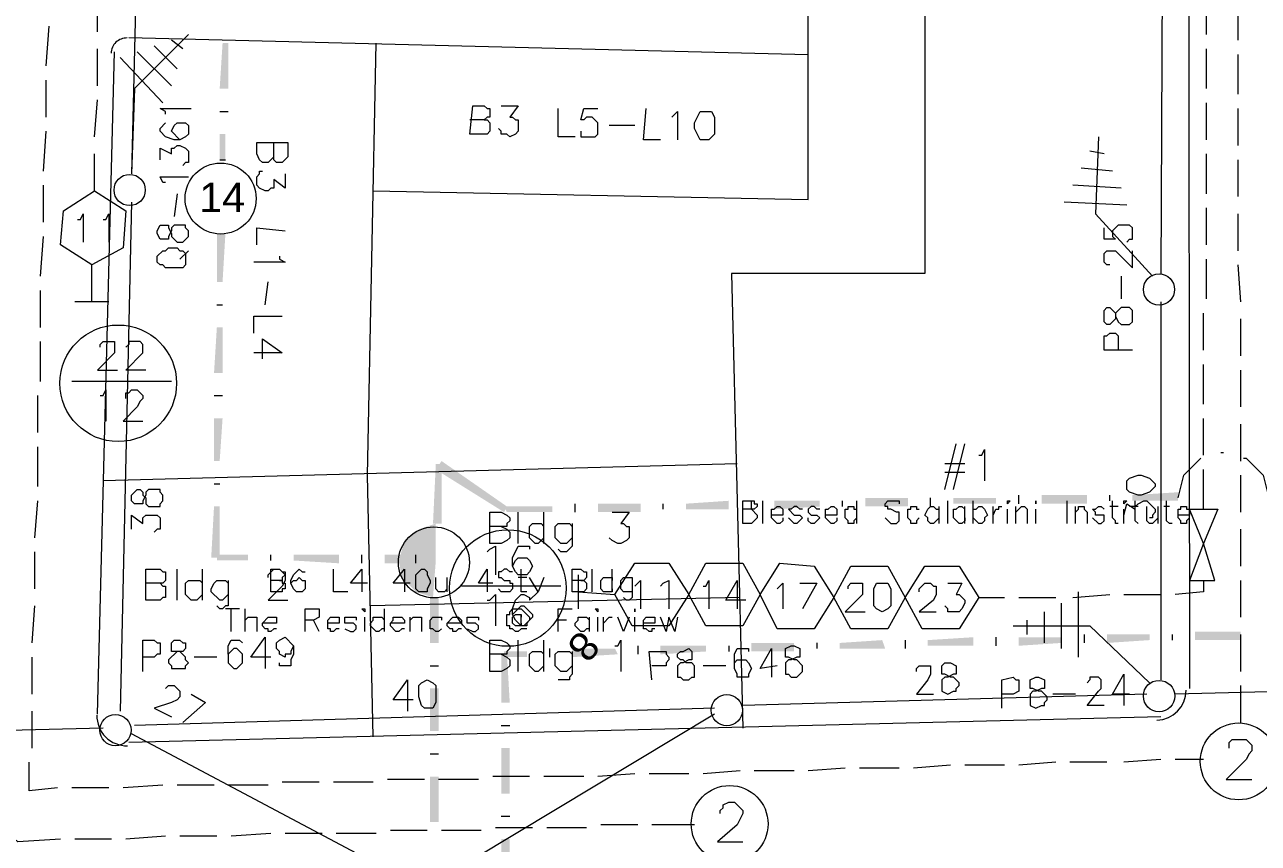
# Model space of a CAD drawing. Header units: millimetres. Extents: x 5.9 to 40.1, y 2 to 30.5.
# Drawn here: x 24.974 to 26.982, y 10.086 to 11.418 of the extents above; entities that cross this region are included whole.
import ezdxf

# ---------------------------------------------------------------- set-up
doc = ezdxf.new("R2010")
doc.units = ezdxf.units.MM
for name, color, linetype in [('PDF_S31$CAAER01', 7, 'Continuous'), ('PDF_S31$CPSYM01', 7, 'Continuous'), ('PDF_S31$NAME-LANDMARK', 7, 'Continuous'), ('PDF_S31$Passives-Splt2way', 7, 'Continuous'), ('PDF_S31$Passives-TapOffs', 7, 'Continuous'), ('PDF_S31$POLE', 7, 'Continuous'), ('PDF_S31$STRAND', 7, 'Continuous'), ('PDF_S31$Symbols-SelfTerminating', 7, 'Continuous'), ('PDF_S31$Symbols-Splice', 7, 'Continuous'), ('PDF_S31$TPSYM01', 7, 'Continuous'), ('PDF_Text', 7, 'Continuous')]:
    doc.layers.add(name, color=color, linetype=linetype)
for name, color, linetype, true_color in [('PDF_S31$Cable-565', 23, 'Continuous', 0xdd8a6e), ('PDF_S31$LOTS', 254, 'Continuous', 0xdcdcdc), ('PDF_S31$MDU', 153, 'Continuous', 0x6ea5dd), ('PDF_S31$ROAD', 8, 'Continuous', 0x808080), ('PDF_S31$SDU', 157, 'Continuous', 0x396472), ('PDF_S31$Symbols-EndOfLine', 15, 'Continuous', 0x954a4a), ('PDF_S31$Symbols-Ground', 12, 'Continuous', 0xb80000)]:
    doc.layers.add(name, color=color, linetype=linetype, true_color=true_color)
doc.styles.add('PDF ArialMT', font='arial.ttf')

msp = doc.modelspace()

# ---------------------------------------------------------------- hatches: boundary and pattern name
at = {"layer": 'PDF_S31$CAAER01', "transparency": 33554559}
for points in [[(25.3054, 11.3143), (25.2962, 11.3883), (25.2915, 11.3143)], [(25.3054, 11.3883), (25.2962, 11.3883), (25.3054, 11.3143)], [(25.3008, 11.2403), (25.2915, 11.2403), (25.3008, 11.1986)], [(25.3008, 11.1986), (25.2915, 11.2403), (25.2915, 11.1986)], [(25.3008, 11.0783), (25.2869, 11.0783), (25.2962, 10.9996)], [(25.2962, 10.9996), (25.2869, 11.0783), (25.2869, 10.9996)], [(25.2962, 10.8516), (25.2869, 10.9256), (25.2823, 10.8516)], [(25.2962, 10.9256), (25.2869, 10.9256), (25.2962, 10.8516)], [(25.2962, 10.7776), (25.2823, 10.7776), (25.2915, 10.7081)], [(25.2915, 10.7081), (25.2823, 10.7776), (25.2823, 10.7081)], [(25.6386, 10.6064), (25.6525, 10.6064), (25.6432, 10.7035)], [(25.6525, 10.7081), (25.6432, 10.6943), (25.7589, 10.6341)], [(25.6432, 10.7035), (25.6525, 10.6064), (25.6525, 10.7035)], [(25.7589, 10.6341), (25.6432, 10.6943), (25.7542, 10.6249)], [(26.0504, 10.6387), (26.0504, 10.6295), (26.1198, 10.6434)], [(26.1198, 10.6434), (26.0504, 10.6295), (26.1198, 10.6295)], [(26.1938, 10.6434), (26.1938, 10.6295), (26.2678, 10.6434)], [(26.2678, 10.6434), (26.1938, 10.6295), (26.2678, 10.6341)], [(26.3419, 10.648), (26.3419, 10.6341), (26.4113, 10.648)], [(26.4113, 10.648), (26.3419, 10.6341), (26.4113, 10.6341)], [(26.4853, 10.648), (26.4853, 10.6387), (26.5547, 10.648)], [(26.5547, 10.648), (26.4853, 10.6387), (26.5547, 10.6387)], [(26.6288, 10.6526), (26.6288, 10.6387), (26.7028, 10.6526)], [(26.7028, 10.6526), (26.6288, 10.6387), (26.7028, 10.6387)], [(26.7768, 10.6526), (26.7768, 10.6434), (26.8509, 10.6573)], [(26.8509, 10.6573), (26.7768, 10.6434), (26.8509, 10.6434)], [(25.2915, 10.5508), (25.2823, 10.6341), (25.2777, 10.5508)], [(25.2915, 10.6341), (25.2823, 10.6341), (25.2915, 10.5508)], [(25.7542, 10.6341), (25.7589, 10.6249), (25.8329, 10.6341)], [(25.8329, 10.6341), (25.7589, 10.6249), (25.8329, 10.6249)], [(25.9069, 10.6387), (25.9069, 10.6249), (25.9763, 10.6387)], [(25.9763, 10.6387), (25.9069, 10.6249), (25.9763, 10.6249)], [(25.2869, 10.5555), (25.2869, 10.5462), (25.3378, 10.5555)], [(25.3378, 10.5555), (25.2869, 10.5462), (25.3378, 10.5462)], [(25.4118, 10.5555), (25.4118, 10.5462), (25.4859, 10.5555)], [(25.4859, 10.5555), (25.4118, 10.5462), (25.4859, 10.5416)], [(25.5599, 10.5555), (25.5599, 10.5416), (25.6108, 10.5555)], [(25.6108, 10.5555), (25.5599, 10.5416), (25.6108, 10.5416)], [(25.6478, 10.4861), (25.6339, 10.4861), (25.6478, 10.412)], [(25.6478, 10.412), (25.6339, 10.4861), (25.6339, 10.412)], [(26.5177, 10.4074), (26.5177, 10.4213), (26.4437, 10.4074)], [(26.4437, 10.4074), (26.5177, 10.4213), (26.4437, 10.4166)], [(26.6611, 10.412), (26.6611, 10.4213), (26.5917, 10.4074)], [(26.5917, 10.4074), (26.6611, 10.4213), (26.5917, 10.4213)], [(26.8046, 10.4166), (26.8046, 10.4259), (26.7352, 10.412)], [(26.7352, 10.412), (26.8046, 10.4259), (26.7352, 10.4259)], [(26.9526, 10.4166), (26.9526, 10.4305), (26.8786, 10.4166)], [(26.8786, 10.4166), (26.9526, 10.4305), (26.8786, 10.4305)], [(25.9393, 10.3935), (25.9347, 10.4028), (25.8653, 10.3889)], [(25.8653, 10.3889), (25.9347, 10.4028), (25.8653, 10.4028)], [(26.0828, 10.3981), (26.0828, 10.4074), (26.0087, 10.3935)], [(26.0087, 10.3935), (26.0828, 10.4074), (26.0087, 10.4074)], [(26.2262, 10.3981), (26.2262, 10.412), (26.1568, 10.3981)], [(26.1568, 10.3981), (26.2262, 10.412), (26.1568, 10.412)], [(26.3743, 10.4028), (26.3696, 10.4166), (26.3002, 10.4028)], [(26.3002, 10.4028), (26.3696, 10.4166), (26.3002, 10.412)], [(25.7589, 10.3935), (25.7496, 10.3935), (25.7635, 10.3149)], [(25.7635, 10.3149), (25.7496, 10.3935), (25.7496, 10.3149)], [(25.7913, 10.3889), (25.7913, 10.3981), (25.7542, 10.3889)], [(25.7542, 10.3889), (25.7913, 10.3981), (25.7542, 10.3981)], [(25.6478, 10.338), (25.6339, 10.338), (25.6478, 10.2686)], [(25.6478, 10.2686), (25.6339, 10.338), (25.6339, 10.2686)], [(25.7635, 10.2408), (25.7496, 10.2408), (25.7635, 10.1668)], [(25.7635, 10.1668), (25.7496, 10.2408), (25.7496, 10.1668)], [(25.6478, 10.1945), (25.6339, 10.1945), (25.6478, 10.1205)], [(25.6478, 10.1205), (25.6339, 10.1945), (25.6339, 10.1205)], [(25.7635, 10.0928), (25.7496, 10.0928), (25.7635, 10.0234)], [(25.7635, 10.0234), (25.7496, 10.0928), (25.7496, 10.0234)]]:
    msp.add_hatch(color=256, dxfattribs=at).paths.add_polyline_path(points)
at = {"layer": 'PDF_S31$CPSYM01', "transparency": 33554559}
for points in [[(25.6432, 10.6064), (25.6154, 10.5971), (25.6432, 10.5462)], [(25.6432, 10.5462), (25.6154, 10.5971), (25.5923, 10.5786)], [(25.6432, 10.5462), (25.5923, 10.5786), (25.583, 10.5462)], [(25.583, 10.5462), (25.5877, 10.5184), (25.6432, 10.5462)], [(25.6432, 10.5462), (25.5877, 10.5184), (25.6108, 10.4953)], [(25.6432, 10.5462), (25.6108, 10.4953), (25.6386, 10.4861)]]:
    msp.add_hatch(color=256, dxfattribs=at).paths.add_polyline_path(points)

# ---------------------------------------------------------------- linework, layer by layer
at = {"layer": 'PDF_S31$CAAER01', "lineweight": 0}
for points in [[(25.2915, 11.2773), (25.3054, 11.2773)], [(25.2915, 11.1986), (25.3008, 11.1986)], [(25.2869, 10.9626), (25.2962, 10.9626)], [(25.2823, 10.8146), (25.2962, 10.8146)], [(25.2823, 10.6711), (25.2915, 10.6711)], [(26.1568, 10.6295), (26.1568, 10.6434)], [(26.3049, 10.6341), (26.3049, 10.6434)], [(26.4483, 10.6341), (26.4483, 10.648)], [(26.5917, 10.6387), (26.5917, 10.6526)], [(26.7398, 10.6434), (26.7398, 10.6526)], [(25.8699, 10.6249), (25.8699, 10.6387)], [(26.0134, 10.6295), (26.0134, 10.6387)], [(25.3748, 10.5462), (25.3748, 10.5555)], [(25.5229, 10.5416), (25.5229, 10.5555)], [(25.6108, 10.5416), (25.6108, 10.5555)], [(26.5547, 10.4213), (26.5547, 10.4074)], [(26.6982, 10.4259), (26.6982, 10.412)], [(26.8416, 10.4259), (26.8416, 10.4166)], [(25.8283, 10.4028), (25.8283, 10.3889)], [(25.9717, 10.4074), (25.9717, 10.3935)], [(26.1198, 10.4074), (26.1198, 10.3981)], [(26.2632, 10.412), (26.2632, 10.4028)], [(26.4067, 10.4166), (26.4067, 10.4028)], [(25.6339, 10.375), (25.6478, 10.375)], [(25.7496, 10.2778), (25.7635, 10.2778)], [(25.6339, 10.2316), (25.6478, 10.2316)], [(25.7496, 10.1298), (25.7635, 10.1298)]]:
    msp.add_lwpolyline(points, dxfattribs=at)
at = {"layer": 'PDF_S31$CAAER01', "lineweight": 9}
for points in [[(26.9203, 10.722), (26.9249, 10.722)], [(26.8509, 10.648), (26.8601, 10.685), (26.8879, 10.7128)], [(26.9573, 10.7128), (26.9619, 10.7128), (26.9897, 10.685), (26.9989, 10.648)]]:
    msp.add_lwpolyline(points, dxfattribs=at)
at = {"layer": 'PDF_S31$Cable-565', "lineweight": 13}
for points in [[(25.0926, 11.4068), (25.0926, 11.467)], [(26.8971, 11.4022), (26.8971, 11.4624)], [(26.948, 11.4531), (26.948, 11.3929)], [(25.0093, 11.3513), (25.0139, 11.4161)], [(25.0926, 11.3189), (25.0926, 11.3791)], [(26.8971, 11.3143), (26.8971, 11.3791)], [(26.948, 11.3698), (26.948, 11.305)], [(25.0093, 11.268), (25.0093, 11.3282)], [(25.088, 11.2356), (25.0926, 11.2958)], [(26.8971, 11.231), (26.8971, 11.2912)], [(26.948, 11.2819), (26.948, 11.2217)], [(25.0047, 11.1801), (25.0093, 11.2449)], [(25.088, 11.1477), (25.088, 11.2079)], [(26.8971, 11.1431), (26.8971, 11.2079)], [(26.948, 11.1986), (26.948, 11.1385)], [(25.0047, 11.0968), (25.0047, 11.157)], [(26.8971, 11.0598), (26.8971, 11.12)], [(26.948, 11.1107), (26.948, 11.0505)], [(25, 11.0089), (25.0047, 11.0737)], [(26.8971, 10.9719), (26.8971, 11.0367)], [(26.948, 11.0274), (26.9526, 10.9673)], [(25, 10.9256), (25, 10.9858)], [(26.8925, 10.8886), (26.8925, 10.9488)], [(26.9526, 10.9395), (26.9526, 10.8793)], [(25, 10.8377), (25, 10.9025)], [(26.8925, 10.8007), (26.8925, 10.8655)], [(26.9526, 10.8562), (26.9526, 10.7961)], [(24.9954, 10.7544), (24.9954, 10.8146)], [(26.8925, 10.7174), (26.8925, 10.7776)], [(26.9526, 10.7683), (26.9526, 10.7081)], [(24.9954, 10.6665), (24.9954, 10.7313)], [(26.8925, 10.6295), (26.8925, 10.6943)], [(26.9526, 10.685), (26.9526, 10.6249)], [(24.9908, 10.5832), (24.9954, 10.6434)], [(26.9526, 10.5971), (26.9526, 10.5369)], [(24.9908, 10.4999), (24.9908, 10.5601)], [(26.8925, 10.5138), (26.8925, 10.4953), (26.8462, 10.4907)], [(26.9526, 10.5138), (26.9526, 10.4537)], [(26.527, 10.4861), (26.5686, 10.4861)], [(26.5917, 10.4861), (26.6519, 10.4861)], [(26.6797, 10.4861), (26.7398, 10.4907)], [(26.7629, 10.4907), (26.8231, 10.4907)], [(24.9862, 10.412), (24.9908, 10.4722)], [(26.9526, 10.4259), (26.9526, 10.3657)], [(24.9862, 10.3287), (24.9862, 10.3889)], [(26.9526, 10.3426), (26.9526, 10.2825)], [(24.9862, 10.2408), (24.9862, 10.301)], [(25.0278, 10.176), (24.9815, 10.1714), (24.9815, 10.2177)], [(26.6519, 10.2177), (26.5917, 10.2131)], [(26.7352, 10.2177), (26.675, 10.2177)], [(26.8231, 10.2223), (26.7629, 10.2177)], [(26.8925, 10.2223), (26.8462, 10.2223)], [(25.9671, 10.1992), (25.9069, 10.1945)], [(26.055, 10.1992), (25.9902, 10.1992)], [(26.1383, 10.2038), (26.0781, 10.1992)], [(26.2262, 10.2038), (26.1614, 10.2038)], [(26.3095, 10.2084), (26.2493, 10.2038)], [(26.3974, 10.2084), (26.3326, 10.2084)], [(26.4807, 10.2131), (26.4205, 10.2084)], [(26.5686, 10.2131), (26.5038, 10.2131)], [(25.199, 10.1807), (25.1342, 10.176)], [(25.2823, 10.1807), (25.2221, 10.1807)], [(25.3702, 10.1807), (25.3054, 10.1807)], [(25.4535, 10.1853), (25.3933, 10.1853)], [(25.5414, 10.1853), (25.4766, 10.1853)], [(25.6247, 10.1899), (25.5645, 10.1899)], [(25.7126, 10.1899), (25.6478, 10.1899)], [(25.7959, 10.1945), (25.7357, 10.1945)], [(25.8838, 10.1945), (25.819, 10.1945)], [(25.1111, 10.176), (25.0509, 10.176)], [(25.0324, 10.0928), (24.963, 10.0881), (24.9214, 10.1251)], [(25.2036, 10.0974), (25.1389, 10.0928)], [(25.2869, 10.0974), (25.2268, 10.0974)], [(25.3748, 10.102), (25.3101, 10.0974)], [(25.4581, 10.102), (25.398, 10.102)], [(25.546, 10.102), (25.4813, 10.102)], [(25.6293, 10.1066), (25.5692, 10.1066)], [(25.7172, 10.1066), (25.6525, 10.1066)], [(25.8005, 10.1113), (25.7404, 10.1113)], [(25.8884, 10.1113), (25.8237, 10.1113)], [(25.9717, 10.1159), (25.9116, 10.1159)], [(26.0643, 10.1159), (25.9949, 10.1159)], [(25.1157, 10.0928), (25.0556, 10.0928)]]:
    msp.add_lwpolyline(points, dxfattribs=at)
at = {"layer": 'PDF_S31$CPSYM01', "lineweight": 9}
msp.add_circle((25.6401, 10.5431), 0.0578, dxfattribs=at)
at = {"layer": 'PDF_S31$LOTS', "lineweight": 0}
for points in [[(26.439, 13.2391), (26.439, 11.0135), (26.1244, 11.0135), (26.1429, 10.2732)], [(25.5414, 10.2593), (25.5322, 10.685), (25.546, 11.3883)], [(25.5414, 11.1477), (26.2493, 11.1338), (26.2493, 11.3698)], [(26.1337, 10.7035), (25.1018, 10.6758)], [(26.1383, 10.4861), (25.5368, 10.4722)]]:
    msp.add_lwpolyline(points, dxfattribs=at)
at = {"layer": 'PDF_S31$MDU', "lineweight": 0}
for points in [[(25.3887, 10.5138), (25.3933, 10.5138), (25.3933, 10.5092), (25.398, 10.5092), (25.398, 10.4999), (25.3933, 10.4999), (25.3933, 10.4953), (25.3748, 10.4953), (25.3748, 10.5323), (25.3887, 10.5323), (25.398, 10.5231), (25.3933, 10.5184), (25.3933, 10.5138), (25.3748, 10.5138)], [(25.4072, 10.5092), (25.4072, 10.5138), (25.4118, 10.5231), (25.4211, 10.5323), (25.4257, 10.5277), (25.4304, 10.5277)], [(25.4998, 10.4953), (25.4766, 10.4953), (25.4766, 10.5323)], [(25.5322, 10.5092), (25.5044, 10.5092), (25.5229, 10.5323), (25.5229, 10.4953)], [(25.6016, 10.5092), (25.5738, 10.5092), (25.5923, 10.5323), (25.5923, 10.4953)], [(25.7357, 10.5092), (25.7126, 10.5092), (25.7265, 10.5323), (25.7265, 10.4953)], [(25.7681, 10.5277), (25.7635, 10.5277), (25.7589, 10.5323), (25.7542, 10.5323), (25.7496, 10.5277), (25.745, 10.5277), (25.745, 10.5184), (25.7496, 10.5184), (25.7542, 10.5138), (25.7635, 10.5138), (25.7635, 10.5092), (25.7681, 10.5092), (25.7681, 10.4999), (25.7635, 10.4953), (25.7496, 10.4953), (25.745, 10.4999)], [(25.7913, 10.4953), (25.782, 10.4953), (25.782, 10.5323)], [(25.8792, 10.5138), (25.8838, 10.5138), (25.8884, 10.5092), (25.8884, 10.4999), (25.8838, 10.4953), (25.8653, 10.4953), (25.8653, 10.5323), (25.8792, 10.5323), (25.8838, 10.5277), (25.8884, 10.5277), (25.8884, 10.5184), (25.8838, 10.5138), (25.8653, 10.5138)], [(25.8977, 10.4953), (25.8977, 10.5323)], [(25.9301, 10.4999), (25.9301, 10.4953), (25.9301, 10.5323)], [(25.6617, 10.4999), (25.6571, 10.4953), (25.6478, 10.4953), (25.6432, 10.4999), (25.6432, 10.5184)], [(25.6617, 10.4953), (25.6617, 10.5184)], [(25.7913, 10.5184), (25.7774, 10.5184)], [(25.819, 10.5184), (25.8098, 10.4953), (25.7959, 10.5184)], [(25.9301, 10.4953), (25.9162, 10.4953), (25.9116, 10.4999), (25.9116, 10.5138), (25.9162, 10.5184), (25.9301, 10.5184), (25.9301, 10.5138)], [(25.9625, 10.4999), (25.9625, 10.4953), (25.9486, 10.4953), (25.944, 10.4999), (25.944, 10.5138), (25.9486, 10.5184), (25.9625, 10.5184), (25.9625, 10.4861), (25.9578, 10.4814), (25.9532, 10.4814), (25.9486, 10.4861)], [(25.9625, 10.5184), (25.9625, 10.5138)], [(25.7959, 10.4814), (25.8098, 10.4953)], [(25.3239, 10.4675), (25.3008, 10.4675)], [(25.3101, 10.4305), (25.3101, 10.4675)], [(25.3332, 10.4305), (25.3332, 10.4675)], [(25.4304, 10.4305), (25.4304, 10.4675), (25.4535, 10.4675), (25.4535, 10.4537), (25.4442, 10.449), (25.4304, 10.449)], [(25.5599, 10.4305), (25.5599, 10.4675)], [(25.7913, 10.4352), (25.782, 10.4352), (25.7774, 10.4305), (25.7728, 10.4305), (25.7681, 10.4352), (25.7635, 10.4352), (25.7635, 10.4398), (25.7589, 10.4398), (25.7589, 10.4583), (25.7635, 10.4583), (25.7635, 10.4629), (25.7681, 10.4675), (25.782, 10.4675), (25.7959, 10.4537), (25.7959, 10.449), (25.7913, 10.4444), (25.7913, 10.4398), (25.782, 10.4398), (25.782, 10.4583)], [(25.8422, 10.4305), (25.8422, 10.4675), (25.8653, 10.4675)], [(25.3332, 10.449), (25.3378, 10.4537), (25.3517, 10.4537), (25.3517, 10.4305)], [(25.3841, 10.4352), (25.3795, 10.4352), (25.3748, 10.4305), (25.3702, 10.4305), (25.3702, 10.4352), (25.3656, 10.4352), (25.361, 10.4398), (25.361, 10.4444), (25.3702, 10.4537), (25.3841, 10.4537), (25.3841, 10.4444), (25.361, 10.4444)], [(25.4535, 10.4305), (25.4442, 10.449)], [(25.4859, 10.4352), (25.4813, 10.4352), (25.4766, 10.4305), (25.472, 10.4305), (25.472, 10.4352), (25.4674, 10.4352), (25.4674, 10.4444), (25.4674, 10.449), (25.472, 10.4537), (25.4859, 10.4537), (25.4859, 10.4444), (25.4674, 10.4444)], [(25.4951, 10.4352), (25.5044, 10.4305), (25.509, 10.4305), (25.5136, 10.4352), (25.5136, 10.4398), (25.509, 10.4444), (25.4951, 10.4444), (25.4951, 10.4537), (25.5136, 10.4537), (25.5136, 10.449)], [(25.5275, 10.4305), (25.5275, 10.4537)], [(25.5599, 10.4352), (25.5553, 10.4352), (25.5507, 10.4305), (25.546, 10.4305), (25.5368, 10.4398), (25.5368, 10.4444), (25.5414, 10.449), (25.5414, 10.4537), (25.5553, 10.4537), (25.5599, 10.449)], [(25.5923, 10.4352), (25.5877, 10.4352), (25.583, 10.4305), (25.5784, 10.4305), (25.5692, 10.4398), (25.5692, 10.4444), (25.5738, 10.449), (25.5738, 10.4537), (25.5877, 10.4537), (25.5923, 10.449), (25.5923, 10.4444), (25.5692, 10.4444)], [(25.6016, 10.4305), (25.6016, 10.4537)], [(25.6016, 10.449), (25.6062, 10.4537), (25.6201, 10.4537), (25.6201, 10.4305)], [(25.6525, 10.4352), (25.6478, 10.4305), (25.6432, 10.4305), (25.6386, 10.4352), (25.6339, 10.4352), (25.6339, 10.449), (25.6386, 10.4537), (25.6525, 10.4537), (25.6525, 10.449)], [(25.6848, 10.4352), (25.6802, 10.4352), (25.6756, 10.4305), (25.671, 10.4305), (25.671, 10.4352), (25.6663, 10.4352), (25.6617, 10.4398), (25.6617, 10.4444), (25.671, 10.4537), (25.6802, 10.4537), (25.6848, 10.449), (25.6848, 10.4444), (25.6617, 10.4444)], [(25.6941, 10.4352), (25.7034, 10.4305), (25.708, 10.4305), (25.7126, 10.4352), (25.7126, 10.4398), (25.708, 10.4444), (25.6941, 10.4444), (25.6941, 10.4537), (25.7126, 10.4537), (25.7126, 10.449)], [(25.782, 10.4444), (25.782, 10.4398), (25.7728, 10.4398), (25.7681, 10.4444), (25.7681, 10.4537), (25.7728, 10.4583), (25.782, 10.4583), (25.782, 10.4537)], [(25.856, 10.449), (25.8422, 10.449)], [(25.8931, 10.4352), (25.8884, 10.4352), (25.8838, 10.4305), (25.8792, 10.4305), (25.8699, 10.4398), (25.8699, 10.4444), (25.8746, 10.449), (25.8746, 10.4537), (25.8884, 10.4537), (25.8931, 10.449)], [(25.8931, 10.4305), (25.8931, 10.4537)], [(25.9069, 10.4305), (25.9069, 10.4537)], [(25.9162, 10.4305), (25.9162, 10.4537)], [(25.9162, 10.4444), (25.9254, 10.4537), (25.9301, 10.4537)], [(25.9578, 10.4537), (25.9486, 10.4305), (25.9393, 10.4537)], [(25.9671, 10.4305), (25.9671, 10.4537)], [(25.9995, 10.4352), (25.9949, 10.4352), (25.9949, 10.4305), (25.9902, 10.4305), (25.9856, 10.4352), (25.981, 10.4352), (25.981, 10.4444), (25.981, 10.449), (25.9856, 10.4537), (25.9995, 10.4537), (25.9995, 10.4444), (25.981, 10.4444)], [(26.0365, 10.4537), (26.0319, 10.4305), (26.0226, 10.4537), (26.018, 10.4305), (26.0087, 10.4537)]]:
    msp.add_lwpolyline(points, dxfattribs=at)
for points in [[(25.6201, 10.5323), (25.6247, 10.5323), (25.6293, 10.5277), (25.6293, 10.5231), (25.6339, 10.5138), (25.6339, 10.5092), (25.6293, 10.4999), (25.6293, 10.4953), (25.6154, 10.4953), (25.6108, 10.4999), (25.6108, 10.5231)], [(25.4118, 10.5138), (25.4165, 10.5138), (25.4211, 10.5184), (25.4257, 10.5138), (25.4304, 10.5138), (25.4304, 10.4999), (25.4257, 10.4953), (25.4165, 10.4953), (25.4118, 10.4999), (25.4072, 10.5092)], [(25.5229, 10.4675), (25.5275, 10.4675), (25.5275, 10.4629)], [(25.9023, 10.4675), (25.9069, 10.4675), (25.9069, 10.4629)], [(25.9671, 10.4675), (25.9671, 10.4629)]]:
    msp.add_lwpolyline(points, close=True, dxfattribs=at)
at = {"layer": 'PDF_S31$NAME-LANDMARK', "lineweight": 0}
for points in [[(25.7496, 10.6017), (25.7589, 10.5971), (25.7635, 10.5925), (25.7635, 10.5832), (25.7589, 10.5786), (25.7496, 10.574), (25.7311, 10.574), (25.7311, 10.6249), (25.7496, 10.6249), (25.7589, 10.6202), (25.7635, 10.6156), (25.7635, 10.611), (25.7589, 10.6064), (25.7589, 10.6017), (25.7311, 10.6017)], [(25.7774, 10.574), (25.7774, 10.6249)], [(25.819, 10.574), (25.819, 10.6249)], [(25.9301, 10.6249), (25.9578, 10.6249), (25.944, 10.6064), (25.9486, 10.6064), (25.9532, 10.6017), (25.9578, 10.6017), (25.9578, 10.5832), (25.9532, 10.5786), (25.944, 10.574), (25.9393, 10.574), (25.9301, 10.5786), (25.9254, 10.5832)], [(25.819, 10.5832), (25.8098, 10.574), (25.8051, 10.574), (25.7959, 10.5832), (25.7959, 10.6017), (25.8005, 10.6064), (25.8144, 10.6064), (25.819, 10.6017)], [(25.8653, 10.5832), (25.856, 10.574), (25.8468, 10.574), (25.8375, 10.5832), (25.8375, 10.6017), (25.8422, 10.6064), (25.8607, 10.6064), (25.8653, 10.6017)], [(25.8653, 10.6064), (25.8653, 10.5693), (25.856, 10.5601), (25.8468, 10.5601), (25.8422, 10.5647)], [(25.1944, 10.5092), (25.199, 10.5046), (25.2036, 10.5046), (25.2036, 10.4861), (25.199, 10.4861), (25.1944, 10.4814), (25.1712, 10.4814), (25.1712, 10.5323), (25.1944, 10.5323), (25.199, 10.5277), (25.2036, 10.5277), (25.2036, 10.5138), (25.199, 10.5092), (25.1712, 10.5092)], [(25.2221, 10.4814), (25.2221, 10.5323)], [(25.2638, 10.4814), (25.2638, 10.5323)], [(25.3702, 10.5184), (25.3702, 10.5231), (25.3795, 10.5323), (25.3887, 10.5323), (25.3933, 10.5277), (25.398, 10.5277), (25.398, 10.5138), (25.3933, 10.5046), (25.3702, 10.4814), (25.4026, 10.4814)], [(25.2638, 10.4907), (25.2545, 10.4814), (25.2453, 10.4814), (25.236, 10.4907), (25.236, 10.5092), (25.2407, 10.5138), (25.2592, 10.5138), (25.2638, 10.5092)], [(25.3054, 10.4907), (25.2962, 10.4814), (25.2915, 10.4814), (25.2777, 10.4953), (25.2777, 10.4999), (25.2823, 10.5092), (25.2869, 10.5138), (25.3008, 10.5138), (25.3054, 10.5092)], [(25.3054, 10.5138), (25.3054, 10.4722), (25.3008, 10.4722), (25.2962, 10.4675), (25.2915, 10.4675), (25.2869, 10.4722)], [(25.7496, 10.3935), (25.7589, 10.3889), (25.7635, 10.3843), (25.7635, 10.375), (25.7589, 10.3704), (25.7496, 10.3657), (25.7311, 10.3657), (25.7311, 10.4166), (25.7496, 10.4166), (25.7589, 10.412), (25.7635, 10.4074), (25.7635, 10.4028), (25.7589, 10.3981), (25.7589, 10.3935), (25.7311, 10.3935)], [(25.7774, 10.3657), (25.7774, 10.4166)], [(25.819, 10.3657), (25.819, 10.4166)], [(25.9347, 10.4074), (25.9393, 10.4074), (25.944, 10.4166), (25.944, 10.3657)], [(25.819, 10.375), (25.8098, 10.3657), (25.8051, 10.3657), (25.7959, 10.375), (25.7959, 10.3935), (25.8005, 10.3981), (25.8144, 10.3981), (25.819, 10.3935)], [(25.8653, 10.375), (25.856, 10.3657), (25.8468, 10.3657), (25.8375, 10.375), (25.8375, 10.3935), (25.8422, 10.3981), (25.8607, 10.3981), (25.8653, 10.3935)], [(25.8653, 10.3981), (25.8653, 10.3611), (25.8607, 10.3565), (25.8607, 10.3519), (25.8422, 10.3519)]]:
    msp.add_lwpolyline(points, dxfattribs=at)
at = {"layer": 'PDF_S31$Passives-Splt2way', "lineweight": 9}
for points in [[(26.9341, 10.2408), (26.9341, 10.2501), (26.9388, 10.2547), (26.9619, 10.2547), (26.9712, 10.2454), (26.9712, 10.2362), (26.9665, 10.2316), (26.9619, 10.2223), (26.9295, 10.1899), (26.9712, 10.1899)], [(26.1059, 10.1344), (26.1059, 10.139), (26.1105, 10.1437), (26.1105, 10.1483), (26.1198, 10.1529), (26.129, 10.1529), (26.1429, 10.139), (26.1429, 10.1344), (26.1337, 10.1159), (26.1013, 10.0881), (26.1429, 10.0881)]]:
    msp.add_lwpolyline(points, dxfattribs=at)
for centre in [(26.9496, 10.2192), (26.1213, 10.1174)]:
    msp.add_circle(centre, 0.0625, dxfattribs=at)
at = {"layer": 'PDF_S31$Passives-TapOffs', "lineweight": 9}
for points in [[(25.1342, 11.0552), (25.0833, 11.0274), (25.0324, 11.0598), (25.0371, 11.1153), (25.088, 11.1477), (25.1389, 11.1153)], [(26.0226, 10.5416), (26.055, 10.4907), (26.0226, 10.4398), (25.9625, 10.4398), (25.9347, 10.4907), (25.9671, 10.5416)], [(26.1429, 10.5416), (26.1707, 10.4907), (26.1429, 10.4398), (26.0828, 10.4398), (26.055, 10.4907), (26.0828, 10.5416)], [(26.2586, 10.5369), (26.291, 10.4861), (26.2586, 10.4352), (26.1984, 10.4352), (26.1707, 10.4907), (26.2031, 10.5416)], [(26.3789, 10.5369), (26.4067, 10.4861), (26.3789, 10.4352), (26.3187, 10.4352), (26.291, 10.4861), (26.3187, 10.5369)], [(26.4946, 10.5369), (26.527, 10.4861), (26.4946, 10.4352), (26.4344, 10.4352), (26.4067, 10.4861), (26.439, 10.5369)], [(26.3604, 10.5092), (26.3789, 10.5092), (26.3835, 10.4999), (26.3835, 10.4722), (26.3789, 10.4675), (26.3696, 10.4629), (26.3604, 10.4675), (26.3558, 10.4722), (26.3558, 10.4999)]]:
    msp.add_lwpolyline(points, close=True, dxfattribs=at)
for points in [[(25.0602, 11.1014), (25.0648, 11.1014), (25.0695, 11.1107), (25.0695, 11.0644)], [(25.1018, 11.1014), (25.1065, 11.1014), (25.1111, 11.1107), (25.1111, 11.0644)], [(25.9671, 10.5046), (25.9763, 10.5138), (25.9763, 10.4675)], [(26.0087, 10.5046), (26.0134, 10.5092), (26.0226, 10.5138), (26.0226, 10.4675)], [(26.0781, 10.5046), (26.0828, 10.5046), (26.0874, 10.5138), (26.0874, 10.4675)], [(26.1475, 10.4814), (26.1152, 10.4814), (26.1337, 10.5138), (26.1337, 10.4675)], [(26.1984, 10.4999), (26.2077, 10.5092), (26.2077, 10.4675)], [(26.2355, 10.5092), (26.2632, 10.5092), (26.2401, 10.4675)], [(26.3141, 10.4999), (26.3141, 10.5046), (26.3187, 10.5092), (26.3373, 10.5092), (26.3373, 10.4907), (26.3095, 10.4629), (26.3419, 10.4629)], [(26.4298, 10.4953), (26.4298, 10.4999), (26.439, 10.5092), (26.4483, 10.5092), (26.4529, 10.5046), (26.4576, 10.5046), (26.4576, 10.4907), (26.4529, 10.4814), (26.4298, 10.4629), (26.4576, 10.4629)], [(26.4761, 10.5092), (26.4992, 10.5092), (26.4899, 10.4907), (26.4946, 10.4907), (26.5038, 10.4814), (26.5038, 10.4768), (26.4992, 10.4675), (26.4946, 10.4629), (26.4761, 10.4629), (26.4761, 10.4675), (26.4714, 10.4722)]]:
    msp.add_lwpolyline(points, dxfattribs=at)
at = {"layer": 'PDF_S31$POLE', "lineweight": 0}
for points in [[(25.2036, 11.2726), (25.2036, 11.2773), (25.1944, 11.2819), (25.2453, 11.2819)], [(25.2268, 11.231), (25.2129, 11.2449), (25.2175, 11.2541), (25.2221, 11.2588), (25.236, 11.2588), (25.2407, 11.2541), (25.2407, 11.2403), (25.236, 11.2356), (25.2268, 11.231), (25.2175, 11.231), (25.2036, 11.2356), (25.1944, 11.2449), (25.1944, 11.2495), (25.2036, 11.2588)], [(25.1944, 11.1986), (25.1944, 11.2171), (25.2129, 11.2079), (25.2129, 11.2171), (25.2175, 11.2171), (25.2221, 11.2217), (25.2268, 11.2217), (25.236, 11.2171), (25.2407, 11.2125), (25.2407, 11.194), (25.236, 11.194), (25.2314, 11.1894)], [(25.2036, 11.1616), (25.199, 11.1616), (25.1944, 11.1708), (25.2407, 11.1708)], [(25.2221, 11.1431), (25.2175, 11.1061)], [(26.7676, 11.0644), (26.7722, 11.0691), (26.7768, 11.0691), (26.7768, 11.0876), (26.7722, 11.0922), (26.7537, 11.0922), (26.7444, 11.0829), (26.7444, 11.0737), (26.7491, 11.0691), (26.7305, 11.0691), (26.7305, 11.0876)], [(25.2407, 11.0505), (25.2268, 11.0367)], [(26.7398, 11.0274), (26.7352, 11.0274), (26.7305, 11.032), (26.7305, 11.0459), (26.7352, 11.0505), (26.7491, 11.0505), (26.7768, 11.0228), (26.7768, 11.0505)], [(26.7583, 11.0089), (26.7583, 10.9719)], [(26.7491, 10.9441), (26.7491, 10.9395), (26.7398, 10.9302), (26.7352, 10.9302), (26.7305, 10.9349), (26.7305, 10.9534), (26.7352, 10.958), (26.7398, 10.958), (26.7491, 10.9488), (26.7491, 10.9441), (26.7537, 10.9349), (26.7583, 10.9302), (26.7722, 10.9302), (26.7768, 10.9349), (26.7768, 10.9534), (26.7722, 10.958), (26.7583, 10.958), (26.7491, 10.9488)], [(26.7768, 10.8886), (26.7305, 10.8886), (26.7305, 10.9117), (26.7352, 10.9117), (26.7398, 10.9164), (26.7491, 10.9164), (26.7537, 10.9117), (26.7537, 10.8886)], [(25.3748, 10.3889), (25.3424, 10.3889), (25.3656, 10.4213), (25.3656, 10.3704)], [(25.1666, 10.3657), (25.1666, 10.4166), (25.1851, 10.4166), (25.1898, 10.412), (25.1944, 10.412), (25.1944, 10.3935), (25.1898, 10.3935), (25.1851, 10.3889), (25.1666, 10.3889)], [(25.3054, 10.3935), (25.3054, 10.3796), (25.3147, 10.3704), (25.3193, 10.3704), (25.3286, 10.3796), (25.3286, 10.3935), (25.3193, 10.4028), (25.3147, 10.4028), (25.3054, 10.3935), (25.3054, 10.4074), (25.3101, 10.4166), (25.3239, 10.4166), (25.3286, 10.412)], [(25.4118, 10.4074), (25.4118, 10.3935), (25.4072, 10.3843), (25.4072, 10.375), (25.3887, 10.375), (25.3887, 10.3796)], [(26.129, 10.3796), (26.1337, 10.3843), (26.1475, 10.3843), (26.1522, 10.3796), (26.1568, 10.3704), (26.1522, 10.3611), (26.1522, 10.3565), (26.1337, 10.3565), (26.1337, 10.3611), (26.129, 10.3704), (26.129, 10.3796), (26.129, 10.3935), (26.1337, 10.4028), (26.1522, 10.4028), (26.1522, 10.3981)], [(26.1984, 10.375), (26.1707, 10.3704), (26.1892, 10.4028), (26.1892, 10.3565)], [(25.2869, 10.3889), (25.2499, 10.3889)], [(25.9949, 10.3519), (25.9902, 10.3981), (26.018, 10.3981), (26.018, 10.3935), (26.0226, 10.3889), (26.0226, 10.3843), (26.018, 10.3796), (26.018, 10.375), (25.9949, 10.375)], [(26.1152, 10.375), (26.0781, 10.375)], [(26.7722, 10.3287), (26.7444, 10.3287), (26.7629, 10.3611), (26.7629, 10.3102)], [(26.564, 10.3056), (26.564, 10.3519), (26.5825, 10.3565), (26.5871, 10.3519), (26.5917, 10.3519), (26.5917, 10.3334), (26.5825, 10.3287), (26.564, 10.3287)], [(26.7305, 10.3102), (26.7028, 10.3102), (26.7213, 10.3334), (26.7259, 10.338), (26.7259, 10.3519), (26.7213, 10.3565), (26.7074, 10.3565), (26.7074, 10.3519), (26.7028, 10.3472)], [(26.6843, 10.3287), (26.6473, 10.3287)]]:
    msp.add_lwpolyline(points, dxfattribs=at)
for points in [[(25.1898, 11.0783), (25.1898, 11.0829), (25.1944, 11.0922), (25.2083, 11.0922), (25.2083, 11.0876), (25.2129, 11.0783), (25.2129, 11.0737), (25.2221, 11.0644), (25.2314, 11.0644), (25.2407, 11.0737), (25.2407, 11.0829), (25.236, 11.0876), (25.236, 11.0922), (25.2175, 11.0922), (25.2129, 11.0876), (25.2129, 11.0829), (25.2083, 11.0737), (25.2083, 11.0691), (25.1944, 11.0691)], [(25.1898, 11.032), (25.1898, 11.0413), (25.199, 11.0505), (25.2036, 11.0505), (25.2083, 11.0552), (25.2221, 11.0552), (25.2268, 11.0505), (25.2314, 11.0505), (25.236, 11.0459), (25.236, 11.0274), (25.2314, 11.0228), (25.2036, 11.0228), (25.199, 11.0274), (25.1944, 11.0274)], [(25.4072, 10.3981), (25.4072, 10.3935), (25.398, 10.3935), (25.398, 10.3889), (25.3887, 10.3935), (25.3887, 10.3981), (25.3841, 10.4028), (25.3841, 10.412), (25.3887, 10.4166), (25.398, 10.4213), (25.4118, 10.4074)], [(25.2175, 10.4166), (25.2268, 10.4166), (25.2314, 10.412), (25.236, 10.412), (25.236, 10.4028), (25.2314, 10.3981), (25.2221, 10.3981), (25.2083, 10.3843), (25.2083, 10.3796), (25.2129, 10.375), (25.2129, 10.3704), (25.236, 10.3704), (25.236, 10.375), (25.2407, 10.3796), (25.236, 10.3843), (25.236, 10.3889), (25.2268, 10.3981), (25.2129, 10.3981), (25.2129, 10.412)], [(26.0458, 10.3981), (26.055, 10.4028), (26.0596, 10.3981), (26.0596, 10.3843), (26.055, 10.3843), (26.0458, 10.3796), (26.0411, 10.3796), (26.0365, 10.375), (26.0365, 10.3565), (26.0411, 10.3565), (26.0458, 10.3519), (26.055, 10.3519), (26.0596, 10.3565), (26.0643, 10.3565), (26.0643, 10.375), (26.0596, 10.3796), (26.0504, 10.3796), (26.0458, 10.3843), (26.0411, 10.3843), (26.0365, 10.3889), (26.0365, 10.3935), (26.0411, 10.3981)], [(26.2216, 10.4074), (26.2262, 10.4074), (26.2355, 10.4028), (26.2355, 10.3889), (26.2308, 10.3889), (26.2216, 10.3843), (26.2169, 10.3843), (26.2123, 10.3796), (26.2123, 10.3611), (26.2169, 10.3611), (26.2216, 10.3565), (26.2308, 10.3565), (26.2401, 10.3657), (26.2401, 10.375), (26.2308, 10.3843), (26.2262, 10.3843), (26.2169, 10.3889), (26.2123, 10.3889), (26.2123, 10.4028)], [(26.6195, 10.3565), (26.6241, 10.3565), (26.6334, 10.3519), (26.6334, 10.338), (26.6288, 10.338), (26.6195, 10.3334), (26.6149, 10.3334), (26.6102, 10.3287), (26.6102, 10.3102), (26.6195, 10.3056), (26.6288, 10.3102), (26.6334, 10.3102), (26.6334, 10.3149), (26.638, 10.3195), (26.638, 10.3241), (26.6288, 10.3334), (26.6241, 10.3334), (26.6149, 10.338), (26.6102, 10.338), (26.6102, 10.3519)]]:
    msp.add_lwpolyline(points, close=True, dxfattribs=at)
for centre, radius in [((25.145, 11.1492), 0.0254), ((26.82, 10.9873), 0.0254), ((26.82, 10.3256), 0.0255), ((26.1167, 10.3025), 0.0254), ((25.1218, 10.2701), 0.0254)]:
    msp.add_circle(centre, radius, dxfattribs=at)
at = {"layer": 'PDF_S31$ROAD', "lineweight": 0}
for points in [[(26.8647, 14.5902), (26.8694, 10.338)], [(25.1435, 11.3976), (26.2493, 11.3698), (26.2493, 11.4438), (25.1435, 11.467)], [(25.0926, 10.2963), (25.1203, 11.3744)], [(26.8231, 10.2917), (25.1435, 10.2501)]]:
    msp.add_lwpolyline(points, dxfattribs=at)
for centre, radius, start, end in [((25.1403, 11.3713), 0.0254, 88.6652, 178.6652), ((26.8154, 10.3349), 0.0486, 271.4887, 0.0439), ((25.1403, 10.2932), 0.0486, 178.6651, 271.4885)]:
    msp.add_arc(centre, radius, start, end, dxfattribs=at)
at = {"layer": 'PDF_S31$SDU', "lineweight": 0}
for points in [[(25.7219, 11.2634), (25.7265, 11.2634), (25.7311, 11.2588), (25.7311, 11.2449), (25.7265, 11.2403), (25.6987, 11.2403), (25.7034, 11.2865), (25.7219, 11.2865), (25.7265, 11.2819), (25.7311, 11.2819), (25.7311, 11.268), (25.7265, 11.268), (25.7219, 11.2634), (25.6987, 11.2634)], [(25.7496, 11.2865), (25.7774, 11.2865), (25.7635, 11.268), (25.7681, 11.268), (25.7728, 11.2634), (25.7774, 11.2634), (25.7774, 11.2449), (25.7728, 11.2403), (25.7635, 11.2356), (25.7589, 11.2403), (25.7496, 11.2403), (25.7496, 11.2449), (25.745, 11.2495)], [(25.8699, 11.2356), (25.8422, 11.2356), (25.8422, 11.2819)], [(25.8792, 11.2449), (25.8792, 11.2356), (25.9023, 11.2356), (25.9069, 11.2403), (25.9069, 11.2588), (25.8977, 11.268), (25.8884, 11.268), (25.8838, 11.2634), (25.8792, 11.2634), (25.8838, 11.2819), (25.9069, 11.2819)], [(26.0087, 11.231), (25.981, 11.231), (25.9856, 11.2819)], [(26.0272, 11.268), (26.0365, 11.2773), (26.0365, 11.231)], [(25.9671, 11.2541), (25.9254, 11.2541)], [(25.3795, 11.2032), (25.3702, 11.194), (25.361, 11.194), (25.3563, 11.1986), (25.3517, 11.2079), (25.3517, 11.2264), (25.4026, 11.2264), (25.4026, 11.2032), (25.3933, 11.194), (25.3841, 11.194), (25.3795, 11.1986), (25.3795, 11.2264)], [(25.398, 11.1755), (25.398, 11.1523), (25.3795, 11.1662), (25.3795, 11.1523), (25.3748, 11.1523), (25.3702, 11.1477), (25.3656, 11.1477), (25.3563, 11.1523), (25.3517, 11.157), (25.3517, 11.1708), (25.3563, 11.1755), (25.3563, 11.1801), (25.361, 11.1801)], [(25.3517, 11.0598), (25.3517, 11.0876), (25.398, 11.0829)], [(25.3887, 11.0413), (25.3887, 11.0367), (25.398, 11.032), (25.3471, 11.032)], [(25.3656, 10.9626), (25.3702, 10.9996)], [(25.3471, 10.9164), (25.3471, 10.9441), (25.3933, 10.9441)], [(25.361, 10.8747), (25.361, 10.9071), (25.3933, 10.884), (25.3471, 10.884)], [(26.4714, 10.6619), (26.4899, 10.7359)], [(26.4853, 10.6619), (26.5038, 10.7359)], [(26.527, 10.7174), (26.5316, 10.7174), (26.5362, 10.7267), (26.5362, 10.6758)], [(26.5038, 10.7035), (26.4714, 10.7035)], [(26.5038, 10.6896), (26.4714, 10.6896)], [(26.1568, 10.6295), (26.1661, 10.6202), (26.1661, 10.6156), (26.1568, 10.6064), (26.1429, 10.6064), (26.1429, 10.6434), (26.1614, 10.6434), (26.1614, 10.6387), (26.1661, 10.6387), (26.1661, 10.6341), (26.1614, 10.6295), (26.1429, 10.6295)], [(26.1753, 10.6064), (26.1753, 10.6434)], [(26.328, 10.6064), (26.328, 10.6434)], [(26.3743, 10.6156), (26.3835, 10.6064), (26.3928, 10.6064), (26.3974, 10.611), (26.3974, 10.6249), (26.3928, 10.6249), (26.3835, 10.6295), (26.3789, 10.6295), (26.3789, 10.6341), (26.3743, 10.6341), (26.3743, 10.6387), (26.3789, 10.6434), (26.3974, 10.6434), (26.3974, 10.6387)], [(26.4761, 10.6064), (26.4761, 10.6434)], [(26.5177, 10.6064), (26.5177, 10.6434)], [(26.6704, 10.6064), (26.6704, 10.6434)], [(26.7537, 10.6064), (26.7491, 10.6064), (26.7491, 10.611), (26.7444, 10.6156), (26.7444, 10.6434)], [(26.7861, 10.6064), (26.7814, 10.611), (26.7814, 10.6434)], [(26.8416, 10.6064), (26.837, 10.6064), (26.8323, 10.611), (26.8323, 10.6434)], [(26.2077, 10.6156), (26.2077, 10.611), (26.2031, 10.6064), (26.1984, 10.6064), (26.1892, 10.6156), (26.1892, 10.6202), (26.1892, 10.6295), (26.1938, 10.6295), (26.1984, 10.6341), (26.2031, 10.6341), (26.2077, 10.6295), (26.2077, 10.6202), (26.1892, 10.6202)], [(26.2401, 10.6295), (26.2355, 10.6295), (26.2308, 10.6341), (26.2262, 10.6341), (26.2216, 10.6295), (26.2169, 10.6295), (26.2262, 10.6202), (26.2355, 10.6202), (26.2401, 10.6156), (26.2308, 10.6064), (26.2262, 10.6064), (26.2169, 10.6156)], [(26.2678, 10.6295), (26.2632, 10.6295), (26.2586, 10.6341), (26.254, 10.6341), (26.2493, 10.6295), (26.2493, 10.6249), (26.254, 10.6202), (26.2632, 10.6202), (26.2678, 10.6156), (26.2586, 10.6064), (26.254, 10.6064), (26.2493, 10.611), (26.2493, 10.6156)], [(26.2956, 10.6156), (26.2956, 10.611), (26.291, 10.6064), (26.2864, 10.6064), (26.2771, 10.6156), (26.2771, 10.6202), (26.2771, 10.6295), (26.2817, 10.6295), (26.2864, 10.6341), (26.291, 10.6341), (26.2956, 10.6295), (26.2956, 10.6202), (26.2771, 10.6202)], [(26.328, 10.6156), (26.3234, 10.611), (26.3234, 10.6064), (26.3141, 10.6064), (26.3141, 10.611), (26.3095, 10.6156), (26.3095, 10.6295), (26.3141, 10.6295), (26.3141, 10.6341), (26.3234, 10.6341), (26.3234, 10.6295), (26.328, 10.6295)], [(26.4298, 10.6156), (26.4252, 10.611), (26.4252, 10.6064), (26.4159, 10.6064), (26.4159, 10.611), (26.4113, 10.6156), (26.4113, 10.6295), (26.4159, 10.6295), (26.4159, 10.6341), (26.4252, 10.6341), (26.4252, 10.6295), (26.4298, 10.6295)], [(26.4622, 10.6156), (26.4529, 10.6064), (26.4483, 10.6064), (26.4437, 10.611), (26.4437, 10.6156), (26.439, 10.6202), (26.4437, 10.6295), (26.4483, 10.6341), (26.4529, 10.6341), (26.4576, 10.6295), (26.4622, 10.6295)], [(26.4622, 10.6064), (26.4622, 10.6341)], [(26.5038, 10.6156), (26.5038, 10.611), (26.4992, 10.6064), (26.4946, 10.6064), (26.4853, 10.6156), (26.4853, 10.6295), (26.4899, 10.6295), (26.4946, 10.6341), (26.4992, 10.6341), (26.5038, 10.6295)], [(26.5038, 10.6064), (26.5038, 10.6341)], [(26.5177, 10.6295), (26.5223, 10.6295), (26.527, 10.6341), (26.5316, 10.6341), (26.5362, 10.6295), (26.5408, 10.6202), (26.5362, 10.6156), (26.5362, 10.611), (26.5316, 10.6064), (26.527, 10.6064), (26.5177, 10.6156)], [(26.5501, 10.6064), (26.5501, 10.6341)], [(26.5501, 10.6202), (26.5547, 10.6295), (26.5593, 10.6295), (26.5593, 10.6341), (26.564, 10.6341)], [(26.5732, 10.6064), (26.5732, 10.6295)], [(26.5871, 10.6064), (26.5871, 10.6341)], [(26.5871, 10.6249), (26.5964, 10.6341), (26.601, 10.6341), (26.6056, 10.6295), (26.6056, 10.6064)], [(26.6195, 10.6064), (26.6195, 10.6295)], [(26.6843, 10.6064), (26.6843, 10.6341)], [(26.6843, 10.6249), (26.6889, 10.6295), (26.6889, 10.6341), (26.6982, 10.6341), (26.6982, 10.6295), (26.7028, 10.6249), (26.7028, 10.6064)], [(26.712, 10.6156), (26.7213, 10.6064), (26.7259, 10.6064), (26.7305, 10.611), (26.7305, 10.6202), (26.7167, 10.6202), (26.7167, 10.6249), (26.712, 10.6295), (26.7167, 10.6295), (26.7213, 10.6341), (26.7259, 10.6341), (26.7305, 10.6295)], [(26.7537, 10.6341), (26.7398, 10.6341)], [(26.7629, 10.6064), (26.7629, 10.6295)], [(26.7861, 10.6341), (26.7722, 10.6341)], [(26.8185, 10.6156), (26.8092, 10.6064), (26.8046, 10.6064), (26.8, 10.611), (26.8, 10.6341)], [(26.8185, 10.6064), (26.8185, 10.6341)], [(26.837, 10.6341), (26.8277, 10.6341)], [(26.8694, 10.6156), (26.8647, 10.611), (26.8647, 10.6064), (26.8555, 10.6064), (26.8555, 10.611), (26.8509, 10.6156), (26.8509, 10.6202), (26.8509, 10.6295), (26.8555, 10.6295), (26.8555, 10.6341), (26.8647, 10.6341), (26.8647, 10.6295), (26.8694, 10.6295), (26.8694, 10.6202), (26.8509, 10.6202)]]:
    msp.add_lwpolyline(points, dxfattribs=at)
for points in [[(26.0735, 11.2773), (26.092, 11.2773), (26.0966, 11.268), (26.0966, 11.2403), (26.0874, 11.231), (26.0735, 11.231), (26.0643, 11.2495), (26.0643, 11.2588)], [(26.5732, 10.6434), (26.5779, 10.6434), (26.5732, 10.6387)], [(26.6195, 10.6434), (26.6195, 10.6387)], [(26.7629, 10.6434), (26.7676, 10.6434), (26.7629, 10.6387)]]:
    msp.add_lwpolyline(points, close=True, dxfattribs=at)
at = {"layer": 'PDF_S31$STRAND', "color": 254, "lineweight": 0, "true_color": 0xdcdcdc}
for points in [[(26.8277, 12.0777), (26.8231, 11.0135)], [(25.162, 11.7631), (25.1481, 11.1755)], [(25.1481, 11.1292), (25.1296, 10.301)], [(26.8231, 10.9673), (26.8231, 10.3519)], [(28.3176, 10.3657), (26.8462, 10.3287)], [(26.8, 10.3287), (26.1429, 10.3102)], [(26.0966, 10.3056), (25.1527, 10.2778)], [(26.0966, 10.2963), (25.6432, 10.0234)], [(25.1018, 10.2732), (24.3762, 10.2553)], [(25.6016, 10.0234), (25.1481, 10.264)]]:
    msp.add_lwpolyline(points, dxfattribs=at)
at = {"layer": 'PDF_S31$STRAND', "lineweight": 0}
for points in [[(26.7676, 10.6619), (26.7676, 10.6758), (26.7722, 10.6804), (26.7861, 10.685), (26.7907, 10.685), (26.8046, 10.6804), (26.8138, 10.6711), (26.8138, 10.6665), (26.8046, 10.6573), (26.7907, 10.6526), (26.7861, 10.6526), (26.7722, 10.6573)], [(25.1481, 10.6434), (25.1481, 10.6526), (25.1574, 10.6619), (25.162, 10.6619), (25.1666, 10.6573), (25.1666, 10.6526), (25.1712, 10.648), (25.1712, 10.6387), (25.1759, 10.6341), (25.1944, 10.6341), (25.1944, 10.6387), (25.199, 10.6434), (25.199, 10.6526), (25.1944, 10.6573), (25.1944, 10.6619), (25.1759, 10.6619), (25.1712, 10.6573), (25.1712, 10.6526), (25.1666, 10.6434), (25.1666, 10.6387), (25.1527, 10.6387)], [(26.4714, 10.3796), (26.4807, 10.3796), (26.4899, 10.375), (26.4899, 10.3611), (26.4853, 10.3611), (26.4761, 10.3565), (26.4714, 10.3565), (26.4668, 10.3519), (26.4668, 10.3334), (26.4761, 10.3287), (26.4853, 10.3334), (26.4899, 10.3334), (26.4899, 10.338), (26.4946, 10.3426), (26.4946, 10.3472), (26.4853, 10.3565), (26.4807, 10.3565), (26.4714, 10.3611), (26.4668, 10.3611), (26.4668, 10.375)], [(25.6293, 10.3519), (25.6386, 10.3472), (25.6432, 10.3426), (25.6432, 10.3149), (25.6386, 10.3056), (25.6247, 10.3056), (25.6201, 10.3102), (25.6154, 10.3241), (25.6154, 10.3426), (25.6201, 10.3472)]]:
    msp.add_lwpolyline(points, close=True, dxfattribs=at)
for points in [[(26.7629, 10.6202), (26.7676, 10.6387), (26.7814, 10.6295), (26.7814, 10.6341), (26.7861, 10.6387), (26.7953, 10.6434), (26.8, 10.6434), (26.8138, 10.6295), (26.8138, 10.6249), (26.8092, 10.6202), (26.8092, 10.6156), (26.8046, 10.6156)], [(25.1481, 10.5971), (25.1481, 10.6202), (25.1666, 10.6064), (25.1666, 10.6156), (25.1712, 10.6202), (25.1898, 10.6202), (25.1944, 10.6156), (25.1944, 10.5971), (25.1898, 10.5971), (25.1851, 10.5925)], [(26.4252, 10.3657), (26.4252, 10.3704), (26.4298, 10.375), (26.4483, 10.375), (26.4483, 10.3611), (26.4437, 10.3519), (26.4252, 10.3287), (26.4529, 10.3287)], [(25.2036, 10.338), (25.2083, 10.3426), (25.2175, 10.3426), (25.2268, 10.3334), (25.2268, 10.3241), (25.2221, 10.3195), (25.2129, 10.3149), (25.1851, 10.3056), (25.2129, 10.2917)], [(25.6062, 10.3195), (25.5738, 10.3195), (25.5969, 10.3519), (25.5969, 10.301)], [(25.2453, 10.3287), (25.2684, 10.3149), (25.2314, 10.2825)]]:
    msp.add_lwpolyline(points, dxfattribs=at)
at = {"layer": 'PDF_S31$Symbols-EndOfLine', "lineweight": 0}
for points in [[(25.0972, 10.8932), (25.0972, 10.8979), (25.1018, 10.9025), (25.1203, 10.9025), (25.1203, 10.884), (25.0926, 10.8562), (25.125, 10.8562)], [(25.1712, 10.8562), (25.1389, 10.8562), (25.1666, 10.884), (25.1666, 10.8979), (25.162, 10.9025), (25.1435, 10.9025), (25.1435, 10.8979), (25.1389, 10.8932)], [(25.2129, 10.8377), (25.0509, 10.8377)], [(25.0972, 10.8146), (25.1018, 10.8146), (25.1065, 10.8238), (25.1065, 10.7729)], [(25.1389, 10.8099), (25.1389, 10.8192), (25.1435, 10.8192), (25.1481, 10.8238), (25.1574, 10.8238), (25.1666, 10.8146), (25.1666, 10.8099), (25.162, 10.8053), (25.1574, 10.7961), (25.1342, 10.7729), (25.1666, 10.7729)], [(25.7265, 10.5601), (25.7311, 10.5647), (25.7404, 10.5693), (25.7404, 10.5231)], [(25.7681, 10.5369), (25.7681, 10.5508), (25.7774, 10.5693), (25.7959, 10.5693), (25.7959, 10.5647)], [(25.8468, 10.5046), (25.6848, 10.5046)], [(25.7265, 10.4814), (25.7311, 10.4814), (25.7404, 10.4907), (25.7404, 10.4398)], [(25.7681, 10.4583), (25.782, 10.4722), (25.7866, 10.4722), (25.8005, 10.4583), (25.8005, 10.4537), (25.7866, 10.4398), (25.782, 10.4398), (25.7728, 10.449), (25.7681, 10.4583), (25.7681, 10.4675), (25.7728, 10.4814), (25.782, 10.4907), (25.7866, 10.4907), (25.7959, 10.4861), (25.7959, 10.4814)]]:
    msp.add_lwpolyline(points, dxfattribs=at)
msp.add_lwpolyline([(25.7728, 10.5462), (25.7774, 10.5508), (25.7913, 10.5508), (25.7959, 10.5462), (25.8005, 10.5369), (25.7959, 10.5277), (25.7913, 10.5231), (25.7774, 10.5231), (25.7728, 10.5277), (25.7681, 10.5369)], close=True, dxfattribs=at)
for centre in [(25.1265, 10.8346), (25.7604, 10.5014)]:
    msp.add_circle(centre, 0.0949, dxfattribs=at)
at = {"layer": 'PDF_S31$Symbols-Ground', "lineweight": 0}
for points in [[(25.2407, 11.4022), (25.1527, 11.3143), (25.1481, 11.1755)], [(25.2221, 11.3467), (25.1851, 11.3837)], [(25.2314, 11.3791), (25.2129, 11.3929)], [(25.199, 11.2912), (25.1296, 11.3652)], [(25.2129, 11.3189), (25.1574, 11.3744)], [(26.7213, 11.2356), (26.7167, 11.1107), (26.8092, 11.0089)], [(26.7305, 11.2079), (26.7074, 11.2125)], [(26.7444, 11.1801), (26.6935, 11.1847)], [(26.7583, 11.1523), (26.6797, 11.157)], [(26.7676, 11.1246), (26.6658, 11.1292)], [(26.6889, 10.3889), (26.6889, 10.4953)], [(26.6334, 10.412), (26.6334, 10.4629)], [(26.6611, 10.4028), (26.6611, 10.4768)], [(26.5825, 10.4398), (26.7074, 10.4398), (26.8046, 10.3472)], [(26.6056, 10.4259), (26.6056, 10.449)]]:
    msp.add_lwpolyline(points, dxfattribs=at)
at = {"layer": 'PDF_S31$Symbols-SelfTerminating', "lineweight": 9}
for points in [[(25.0833, 10.9673), (25.0833, 11.0274)], [(25.1111, 10.9673), (25.0556, 10.9673)], [(25.8746, 10.5231), (25.8746, 10.4675)], [(25.8746, 10.4953), (25.9347, 10.4907)]]:
    msp.add_lwpolyline(points, dxfattribs=at)
at = {"layer": 'PDF_S31$Symbols-Splice', "lineweight": 9}
msp.add_lwpolyline([(26.8925, 10.574), (26.8694, 10.5138), (26.911, 10.5138), (26.8925, 10.574), (26.8694, 10.6295), (26.9156, 10.6295)], close=True, dxfattribs=at)
at = {"layer": 'PDF_S31$TPSYM01', "lineweight": 9}
msp.add_circle((25.293, 11.1354), 0.0578, dxfattribs=at)

# ---------------------------------------------------------------- texts
at = {"layer": 'PDF_Text', "insert": (25.2583, 11.1372), "char_height": 0.04794, "attachment_point": 4, "style": 'PDF ArialMT'}
msp.add_mtext('14', dxfattribs=at)
at = {"layer": 'PDF_Text', "insert": (25.8954, 10.4202), "char_height": 0.0468, "attachment_point": 4, "rotation": 230.1944, "style": 'PDF ArialMT'}
msp.add_mtext('8', dxfattribs=at)

doc.saveas('drawing.dxf')
